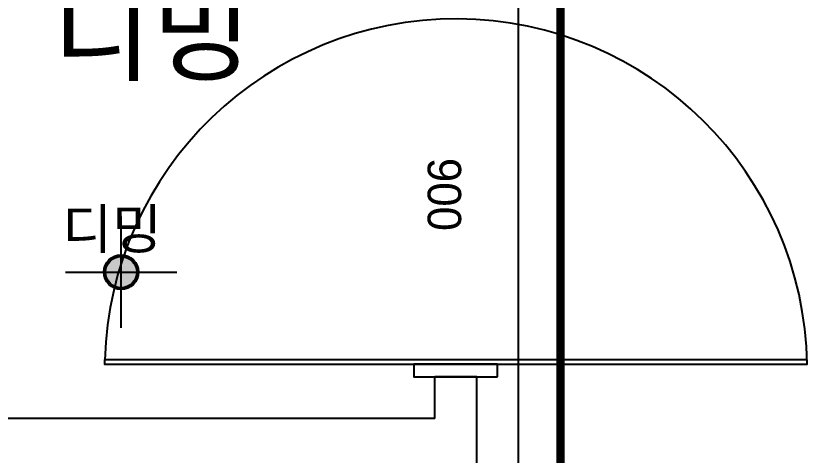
# Model space of a CAD drawing. Extents: x 11477420 to 23072185, y -28506554 to -14238804.
# Drawn here: x 11519594 to 11521486, y -14281387 to -14280337 of the extents above; entities that cross this region are included whole.
import ezdxf
from ezdxf.enums import TextEntityAlignment as Align

# ---------------------------------------------------------------- set-up
doc = ezdxf.new("R2010")
doc.units = 0
doc.header["$LTSCALE"] = 50
doc.header["$MEASUREMENT"] = 0
doc.linetypes.add('HIDDEN', pattern=[0.375, 0.25, -0.125])
doc.layers.get('0').update_dxf_attribs({"linetype": 'CONTINUOUS'})
for name, color, linetype in [('07-DIM WAL', 5, 'CONTINUOUS'), ('1.천장.벽체선(내벽)', 3, 'CONTINUOUS'), ('2.글자선', 60, 'CONTINUOUS'), ('CO-DO-FR', 7, 'CONTINUOUS'), ('CO-DOOR', 8, 'CONTINUOUS'), ('RC-LIGHT', 7, 'CONTINUOUS')]:
    doc.layers.add(name, color=color, linetype=linetype)
doc.styles.add('W-TEXT2', font='Dotum.ttf')
doc.styles.add('맑은 고딕', font='malgun.ttf')

# ---------------------------------------------------------------- blocks, each defined once
blk = doc.blocks.new('flooor2')
at = {"layer": '1.천장.벽체선(내벽)', "ltscale": 30}
for p, q in [((11520596.1, -14281299.4), (11520596.1, -14281199.4)), ((11520696.1, -14281199.4), (11520596.1, -14281199.4)), ((11520696.1, -14282299.4), (11520696.1, -14281199.4)), ((11520596.1, -14281299.4), (11517596.1, -14281299.4))]:
    blk.add_line(p, q, dxfattribs=at)
at = {"layer": 'CO-DO-FR', "color": 8}
blk.add_lwpolyline([(11520746.1, -14281199.4), (11520746.1, -14281169.4), (11520546.1, -14281169.4), (11520546.1, -14281199.4)], close=True, dxfattribs=at)
at = {"layer": 'CO-DOOR'}
blk.add_lwpolyline([(11521486.1, -14281159.4), (11519806.1, -14281159.4), (11519806.1, -14281169.4), (11521486.1, -14281169.4)], close=True, dxfattribs=at)
blk.add_arc((11520646.4, -14281184.2), 839.8, 1.0082, 178.3093, dxfattribs=at)
at = {"layer": '2.글자선', "color": 8, "style": 'W-TEXT2'}
blk.add_text('900', height=80, rotation=270, dxfattribs=at).set_placement((11520618.9, -14280763.7), align=Align.MIDDLE_CENTER)
blk = doc.blocks.new('1')
at = {"linetype": 'Continuous'}
h = blk.add_hatch(color=4, dxfattribs=at)
h.dxf.hatch_style = 1
edge = h.paths.add_edge_path()
edge.add_arc((11539653.5, -14273503.8), 37.5, 0, 360)
at = {"color": 1, "linetype": 'Continuous'}
for p, q in [((11539653.5, -14273637.1), (11539653.5, -14273370.5)), ((11539520.2, -14273503.8), (11539786.8, -14273503.8))]:
    blk.add_line(p, q, dxfattribs=at)
at = {"color": 4, "linetype": 'Continuous'}
for radius in [41.5, 37.5]:
    blk.add_circle((11539653.5, -14273503.8), radius, dxfattribs=at)

msp = doc.modelspace()

# ---------------------------------------------------------------- linework, layer by layer
at = {"layer": '07-DIM WAL', "color": 10, "linetype": 'HIDDEN', "ltscale": 10, "const_width": 20}
msp.add_lwpolyline([(11520896.1, -14283399.4), (11520896.1, -14272994.4)], dxfattribs=at)
at = {"layer": 'RC-LIGHT', "ltscale": 30}
msp.add_lwpolyline([(11520796.1, -14283399.4), (11520796.1, -14272994.4)], dxfattribs=at)

# ---------------------------------------------------------------- block references
msp.add_blockref('flooor2', (0, 0))
at = {"layer": 'RC-LIGHT'}
msp.add_blockref('1', (-19807.4, -7445.7), dxfattribs=at)

# ---------------------------------------------------------------- texts
at = {"layer": '2.글자선', "color": 30, "style": '맑은 고딕'}
for height, p in [(190.14, (11519682, -14280281.7)), (95.07, (11519705.2, -14280798.6))]:
    msp.add_text('디밍', height=height, dxfattribs=at).set_placement(p, align=Align.TOP_LEFT)

doc.saveas('drawing.dxf')
